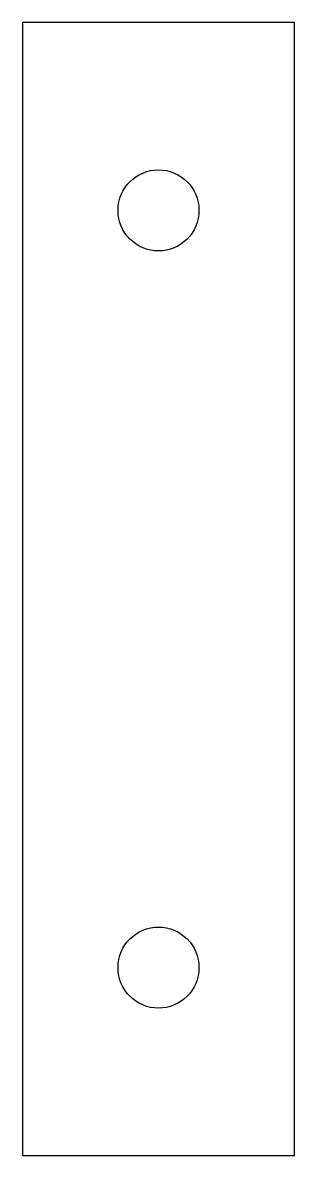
# Model space of a CAD drawing. Extents: x -166 to -132, y -69 to 71.
import ezdxf

# ---------------------------------------------------------------- set-up
doc = ezdxf.new("R2010")
doc.units = 0
doc.layers.get('0').update_dxf_attribs({"linetype": 'continuous'})

# ---------------------------------------------------------------- blocks, each defined once
blk = doc.blocks.new('SKETCH022')
at = {"color": 7}
for p, q in [((-132.35, 70.85), (-165.95, 70.85)), ((-165.95, 70.85), (-165.95, -68.85)), ((-132.35, -68.85), (-132.35, 70.85)), ((-165.95, -68.85), (-132.35, -68.85))]:
    blk.add_line(p, q, dxfattribs=at)
for centre in [(-149.15, 47.7), (-149.15, -45.7)]:
    blk.add_circle(centre, 5, dxfattribs=at)

msp = doc.modelspace()

# ---------------------------------------------------------------- block references
at = {"color": 7}
msp.add_blockref('SKETCH022', (0, 0), dxfattribs=at)

doc.saveas('drawing.dxf')
